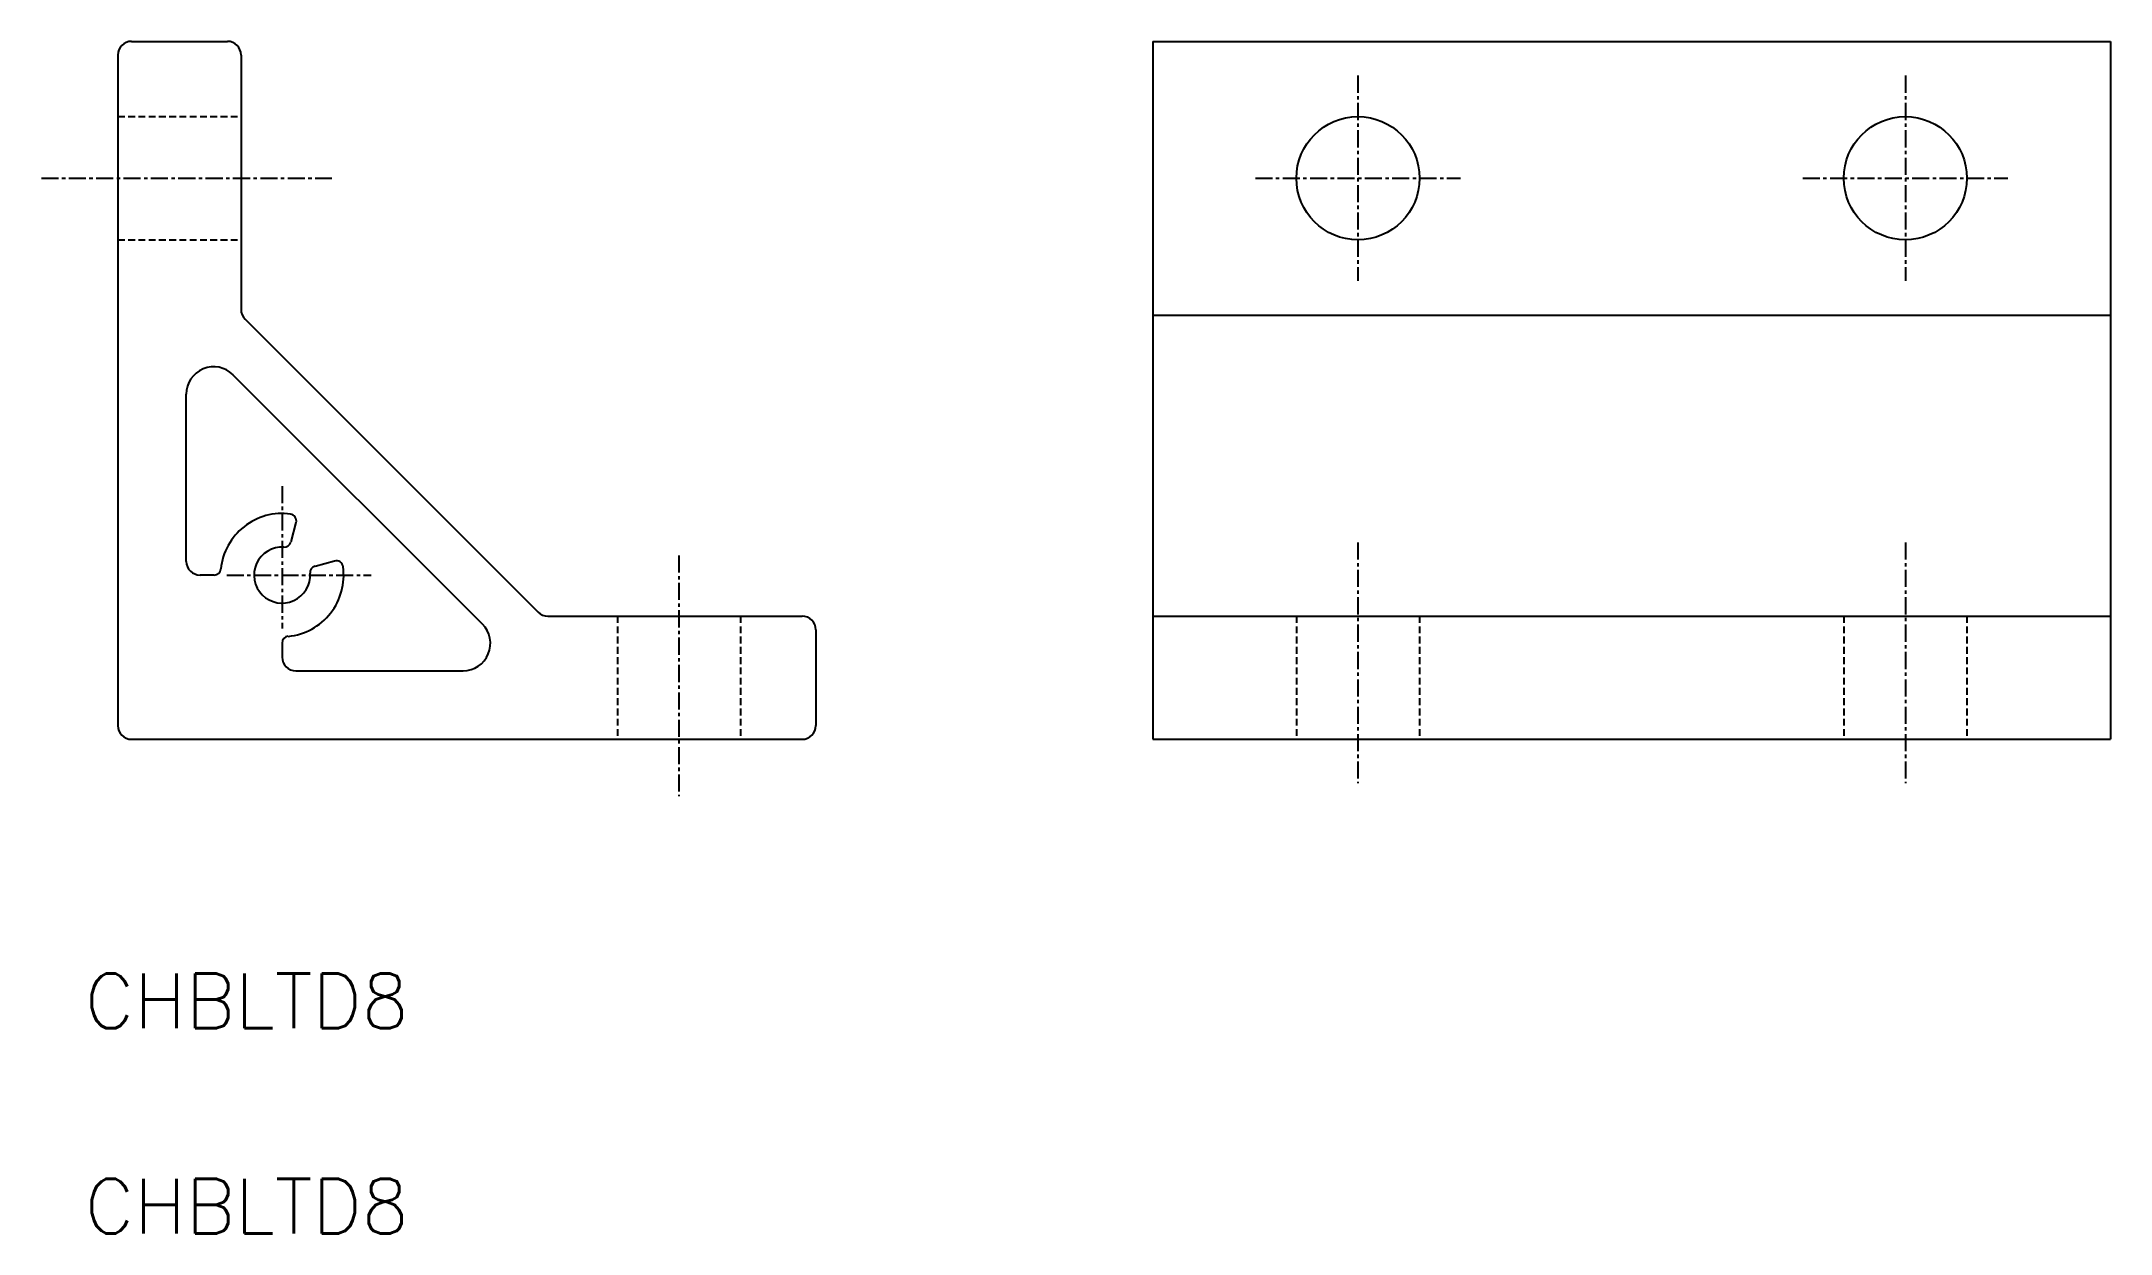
# Model space of a CAD drawing. Extents: x -18 to 134, y -48 to 39.
import ezdxf

# ---------------------------------------------------------------- set-up
doc = ezdxf.new("R2010")
doc.units = 0
doc.linetypes.add('CENTER', pattern=[2, 1.25, -0.25, 0.25, -0.25])
doc.linetypes.add('DASHED', pattern=[0.75, 0.5, -0.25])
doc.layers.get('0').update_dxf_attribs({"linetype": 'CONTINUOUS'})
doc.layers.add('CENTER', color=1, linetype='CENTER')
doc.styles.get("Standard").update_dxf_attribs({"font": 'txt.shx', "bigfont": 'bigfont.shx'})

msp = doc.modelspace()

# ---------------------------------------------------------------- linework, layer by layer
at = {"color": 7, "linetype": 'CONTINUOUS'}
for p, q in [((-12, 38), (-12, -11)), ((-11, 39), (-4, 39)), ((-3, 38), (-3, 19.41)), ((63.62, 39), (63.62, -12)), ((63.62, 39), (133.62, 39)), ((133.62, 39), (133.62, -12)), ((-2.71, 18.71), (18.71, -2.71)), ((63.62, 19), (133.62, 19)), ((14.64, -3.59), (-3.59, 14.64)), ((-7, 1), (-7, 13.22)), ((0.65, 2.42), (1.03, 3.83)), ((-4.97, 0), (-6, 0)), ((2.42, 0.65), (3.83, 1.03)), ((19.41, -3), (38, -3)), ((63.62, -3), (133.62, -3)), ((39, -4), (39, -11)), ((0, -4.97), (0, -6)), ((1, -7), (13.22, -7)), ((-11, -12), (38, -12)), ((63.62, -12), (133.62, -12))]:
    msp.add_line(p, q, dxfattribs=at)
at = {"color": 3, "linetype": 'DASHED'}
for p, q in [((-12, 33.5), (-3, 33.5)), ((-12, 24.5), (-3, 24.5)), ((24.5, -3), (24.5, -12)), ((33.5, -3), (33.5, -12)), ((74.12, -3), (74.12, -12)), ((83.12, -3), (83.12, -12)), ((114.12, -3), (114.12, -12)), ((123.12, -3), (123.12, -12))]:
    msp.add_line(p, q, dxfattribs=at)
at = {"color": 7, "linetype": 'CONTINUOUS'}
for centre in [(78.62, 29), (118.62, 29)]:
    msp.add_circle(centre, 4.5, dxfattribs=at)
for centre, radius, start, end in [((-11, 38), 1, 90, 180), ((-4, 38), 1, 0, 90), ((-2, 19.41), 1, 180, 225), ((-5, 13.22), 2, 45, 180), ((0, 0), 4.5, 82.1805, 174.2608), ((0.54, 3.96), 0.5, 345, 82.1805), ((0, 0), 2.05, 86.3073, 3.6923), ((0.16, 2.54), 0.5, 266.3073, 345), ((-6, 1), 1, 180, 270), ((-4.97, 0.5), 0.5, 270, 354.2608), ((0, 0), 4.5, 275.7392, 7.8192), ((2.54, 0.16), 0.5, 105, 183.6923), ((3.96, 0.54), 0.5, 7.8193, 105), ((19.41, -2), 1, 225, 270), ((38, -4), 1, 0, 90), ((0.5, -4.97), 0.5, 95.7392, 180), ((13.22, -5), 2, 270, 45), ((1, -6), 1, 180, 270), ((-11, -11), 1, 180, 270), ((38, -11), 1, 270, 0)]:
    msp.add_arc(centre, radius, start, end, dxfattribs=at)
at = {"layer": 'CENTER', "color": 1, "linetype": 'CENTER'}
for p, q in [((78.62, 36.5), (78.62, 21.5)), ((118.62, 36.5), (118.62, 21.5)), ((-17.59, 29), (3.64, 29)), ((71.12, 29), (86.12, 29)), ((111.12, 29), (126.12, 29)), ((0, 6.5), (0, -3.91)), ((78.62, 2.38), (78.62, -15.21)), ((118.62, 2.38), (118.62, -15.21)), ((-4.05, 0), (6.5, 0)), ((29, 1.43), (29, -16.16))]:
    msp.add_line(p, q, dxfattribs=at)

# ---------------------------------------------------------------- texts
at = {"color": 7, "linetype": 'CONTINUOUS'}
for p in [(-14.41, -33.12), (-14.41, -48.12)]:
    msp.add_text('CHBLTD8', height=4, dxfattribs=at).set_placement(p)

doc.saveas('drawing.dxf')
